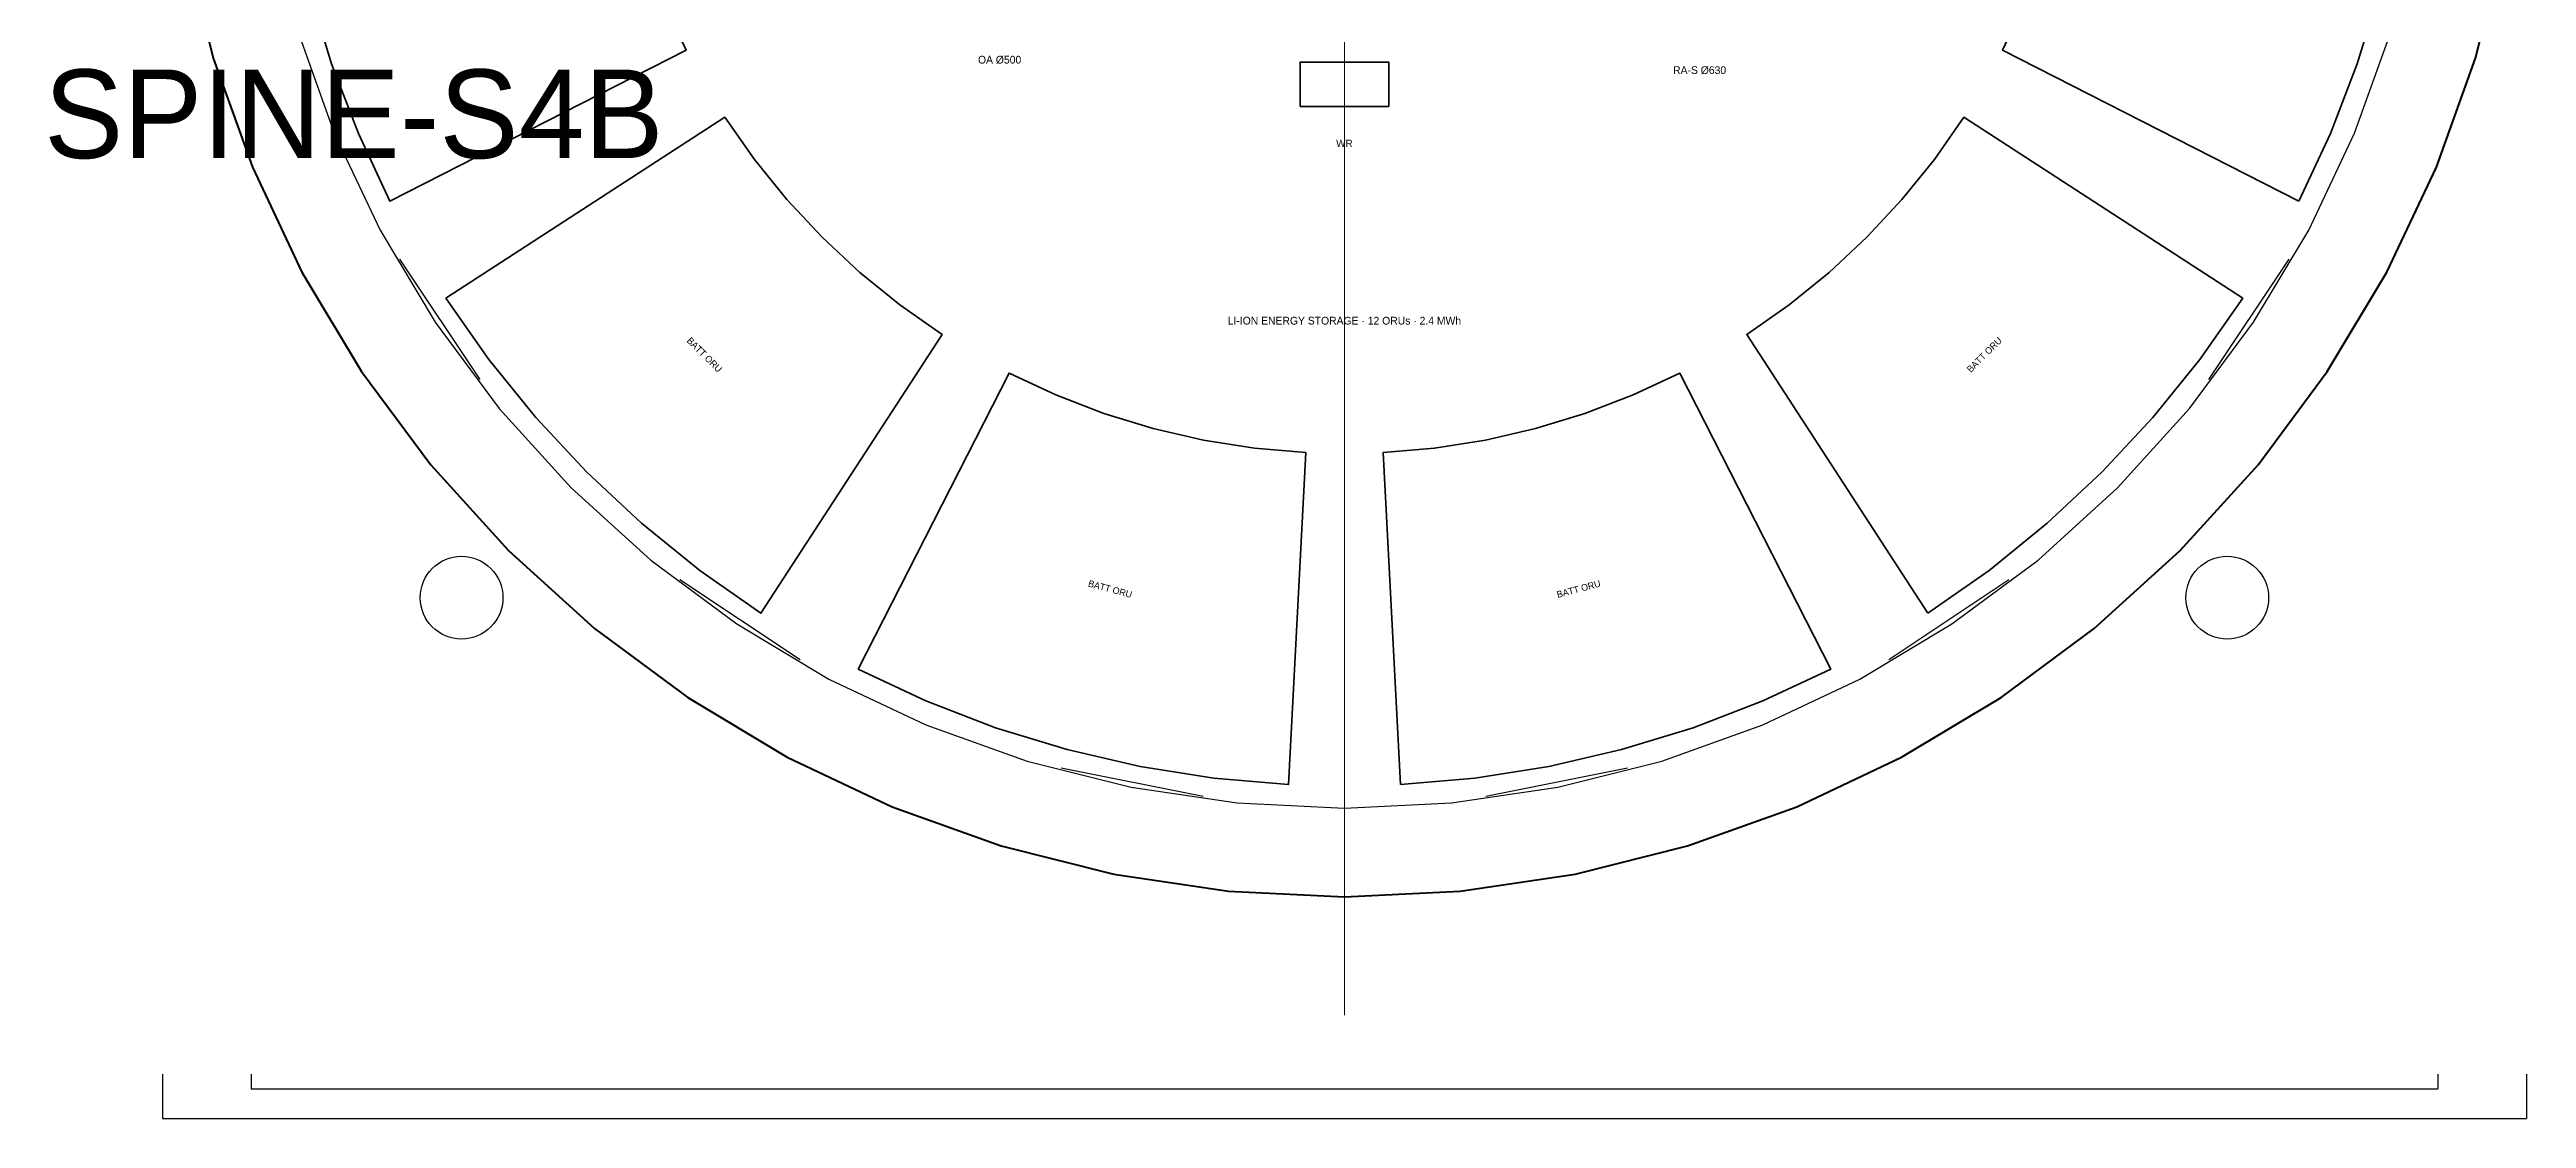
# Model space of a CAD drawing. Header units: millimetres. Extents: x 0 to 221000, y -9500 to 9035.
# Drawn here: x 158236 to 175000, y -9500 to -2265 of the extents above; entities that cross this region are included whole.
import ezdxf
from ezdxf.enums import TextEntityAlignment as Align

# ---------------------------------------------------------------- set-up
doc = ezdxf.new("R2010")
doc.units = ezdxf.units.MM
doc.linetypes.add('CENTER', pattern=[5.08, 3.175, -0.635, 0.635, -0.635])
for name, color, linetype, lineweight in [('A-ANNO-DIMS', 2, 'CONTINUOUS', 18), ('A-ANNO-NOTE', 7, 'CONTINUOUS', 18), ('A-ANNO-TEXT', 7, 'CONTINUOUS', 25), ('A-EQPM', 30, 'CONTINUOUS', 25), ('A-GLAZ', 5, 'CONTINUOUS', 25), ('A-GRID', 9, 'CENTER', 18), ('A-POCHE', 7, 'CONTINUOUS', 50), ('A-WALL-SHFT', 7, 'CONTINUOUS', 35), ('E-POWR', 1, 'CONTINUOUS', 35), ('M-ANNO-TEXT', 7, 'CONTINUOUS', 25)]:
    doc.layers.add(name, color=color, linetype=linetype, lineweight=lineweight)
doc.layers.add('A-VOID', color=7, linetype='CONTINUOUS')
doc.styles.add('OpenSansCondensed-Light', font='OpenSansCondensed-Light.ttf')
doc.dimstyles.new('EZDXF', dxfattribs={"dimtxt": 0.25, "dimasz": 0.175, "dimexe": 0.375, "dimexo": 0.125, "dimgap": 0.1, "dimtad": 1, "dimlfac": 100, "dimzin": 12, "dimdsep": 46, "dimtxsty": 'OpenSansCondensed-Light', "dimblk": 'ARCHTICK', "dimcen": 2.5, "dimazin": 3, "dimtfac": 0.5, "dimtmove": 2, "dimatfit": 3})

# ---------------------------------------------------------------- blocks, each defined once
blk = doc.blocks.new('_ARCHTICK')
at = {"color": 0, "linetype": 'BYBLOCK', "const_width": 0.15}
blk.add_lwpolyline([(-0.5, -0.5), (0.5, 0.5)], dxfattribs=at)

msp = doc.modelspace()

# ---------------------------------------------------------------- linework, layer by layer
at = {"layer": 'A-EQPM'}
for centre in [(161024.9477, -5975.0523), (172975.0523, -5975.0523)]:
    msp.add_circle(centre, 280, dxfattribs=at)
at = {"layer": 'A-GLAZ'}
for p, q in [((160605.51482, -3684.42116), (161148.97516, -4497.76704)), ((172851.02484, -4497.76704), (173394.48518, -3684.42116)), ((162502.23296, -5851.02484), (163315.57884, -6394.48518)), ((170684.42116, -6394.48518), (171497.76704, -5851.02484)), ((165083.69536, -7126.86302), (166043.10223, -7317.70091)), ((167956.89777, -7317.70091), (168916.30464, -7126.86302))]:
    msp.add_line(p, q, dxfattribs=at)
at = {"layer": 'A-GRID'}
msp.add_line((167000, 0), (167000, -8800), dxfattribs=at)
at = {"layer": 'A-POCHE'}
msp.add_lwpolyline([(159153.71776, -1560.72258), (159344.47731, -2322.27742), (159608.96374, -3061.46746), (159944.62989, -3771.17389), (160348.2431, -4444.56186), (160815.91637, -5075.14627), (161343.14575, -5656.85425), (161924.85373, -6184.08363), (162555.43814, -6651.7569), (163228.82611, -7055.37011), (163938.53254, -7391.03626), (164677.72258, -7655.52269), (165439.27742, -7846.28224), (166215.86288, -7961.47781), (167000, -8000), (167784.13712, -7961.47781), (168560.72258, -7846.28224), (169322.27742, -7655.52269), (170061.46746, -7391.03626), (170771.17389, -7055.37011), (171444.56186, -6651.7569), (172075.14627, -6184.08363), (172656.85425, -5656.85425), (173184.08363, -5075.14627), (173651.7569, -4444.56186), (174055.37011, -3771.17389), (174391.03626, -3061.46746), (174655.52269, -2322.27742), (174846.28224, -1560.72258)], dxfattribs=at)
at = {"layer": 'A-VOID'}
msp.add_lwpolyline([(159918.64152, -2148.10661), (160163.29146, -2831.8574), (160473.78264, -3488.33585), (160847.12487, -4111.21972), (161279.72265, -4694.5103), (161767.40982, -5232.59018), (162305.4897, -5720.27735), (162888.78028, -6152.87513), (163511.66415, -6526.21736), (164168.1426, -6836.70854), (164851.89339, -7081.35848), (165556.33162, -7257.81107), (166274.67316, -7364.36698), (167000, -7400), (167725.32684, -7364.36698), (168443.66838, -7257.81107), (169148.10661, -7081.35848), (169831.8574, -6836.70854), (170488.33585, -6526.21736), (171111.21972, -6152.87513), (171694.5103, -5720.27735), (172232.59018, -5232.59018), (172720.27735, -4694.5103), (173152.87513, -4111.21972), (173526.21736, -3488.33585), (173836.70854, -2831.8574), (174081.35848, -2148.10661)], dxfattribs=at)
at = {"layer": 'A-WALL-SHFT'}
msp.add_lwpolyline([(166700, -2650), (167300, -2650), (167300, -2350), (166700, -2350)], close=True, dxfattribs=at)
at = {"layer": 'E-POWR'}
for points in [[(159759.93587, -379.43568), (159804.0404, -883.55274), (159883.20292, -1383.36522), (159997.03776, -1876.43808), (160144.99033, -2360.36912), (160326.33981, -2832.80068), (160540.2027, -3291.43112), (162544.96738, -2269.9525), (162397.47573, -1953.65564), (162272.40712, -1627.84077), (162170.37087, -1294.09523), (162091.86408, -954.04498), (162037.26924, -609.34672), (162006.85233, -261.67978)], [(173459.7973, -3291.43112), (173673.66019, -2832.80068), (173855.00967, -2360.36912), (174002.96224, -1876.43808), (174116.79708, -1383.36522), (174195.9596, -883.55274), (174240.06413, -379.43568), (171993.14767, -261.67978), (171962.73076, -609.34672), (171908.13592, -954.04498), (171829.62913, -1294.09523), (171727.59288, -1627.84077), (171602.52427, -1953.65564), (171455.03262, -2269.9525)], [(160919.63838, -3948.633), (161209.89255, -4363.15892), (161528.35554, -4756.42796), (161873.47584, -5126.52416), (162243.57204, -5471.64446), (162636.84108, -5790.10745), (163051.367, -6080.36162), (164276.80482, -4193.35284), (163990.92488, -3993.17755), (163719.70486, -3773.5479), (163464.46609, -3535.53391), (163226.4521, -3280.29514), (163006.82245, -3009.07512), (162806.64716, -2723.19518)], [(170948.633, -6080.36162), (171363.15892, -5790.10745), (171756.42796, -5471.64446), (172126.52416, -5126.52416), (172471.64446, -4756.42796), (172790.10745, -4363.15892), (173080.36162, -3948.633), (171193.35284, -2723.19518), (170993.17755, -3009.07512), (170773.5479, -3280.29514), (170535.53391, -3535.53391), (170280.29514, -3773.5479), (170009.07512, -3993.17755), (169723.19518, -4193.35284)], [(163708.56888, -6459.7973), (164167.19932, -6673.66019), (164639.63088, -6855.00967), (165123.56192, -7002.96224), (165616.63478, -7116.79708), (166116.44726, -7195.9596), (166620.56432, -7240.06413), (166738.32022, -4993.14767), (166390.65328, -4962.73076), (166045.95502, -4908.13592), (165705.90477, -4829.62913), (165372.15923, -4727.59288), (165046.34436, -4602.52427), (164730.0475, -4455.03262)], [(167379.43568, -7240.06413), (167883.55274, -7195.9596), (168383.36522, -7116.79708), (168876.43808, -7002.96224), (169360.36912, -6855.00967), (169832.80068, -6673.66019), (170291.43112, -6459.7973), (169269.9525, -4455.03262), (168953.65564, -4602.52427), (168627.84077, -4727.59288), (168294.09523, -4829.62913), (167954.04498, -4908.13592), (167609.34672, -4962.73076), (167261.67978, -4993.14767)]]:
    msp.add_lwpolyline(points, close=True, dxfattribs=at)

# ---------------------------------------------------------------- texts
at = {"layer": 'A-ANNO-NOTE'}
for s, height, p in [('WR', 50, (167000, -2900)), ('LI-ION ENERGY STORAGE · 12 ORUs · 2.4 MWh', 52.5, (167000, -4100))]:
    msp.add_text(s, height=height, dxfattribs=at).set_placement(p, align=Align.MIDDLE_CENTER)
for rotation, p in [(-45, (162668.97097, -4331.02903)), (45, (171331.02903, -4331.02903)), (-15, (165414.73335, -5916.29569)), (15, (168585.26665, -5916.29569))]:
    msp.add_text('BATT ORU', height=45, rotation=rotation, dxfattribs=at).set_placement(p, align=Align.MIDDLE_CENTER)
at = {"layer": 'A-ANNO-TEXT'}
msp.add_text('SPINE-S4B', height=600, dxfattribs=at).set_placement((158200, -3000))
at = {"layer": 'M-ANNO-TEXT'}
for s, p in [('OA Ø500', (164666.54762, -2333.45238)), ('RA-S Ø630', (169404.16306, -2404.16306))]:
    msp.add_text(s, height=52.5, dxfattribs=at).set_placement(p, align=Align.MIDDLE_CENTER)

# ---------------------------------------------------------------- dimensions: what is measured, and where the dimension line sits
at = {"layer": 'A-ANNO-DIMS'}
for base, p1, p2 in [((159000, -9500), (159000, -9200), (175000, -9200)), ((159600, -9300), (159600, -9200), (174400, -9200))]:
    msp.add_linear_dim(base=base, p1=p1, p2=p2, dimstyle='EZDXF', dxfattribs=at).render()

doc.saveas('drawing.dxf')
